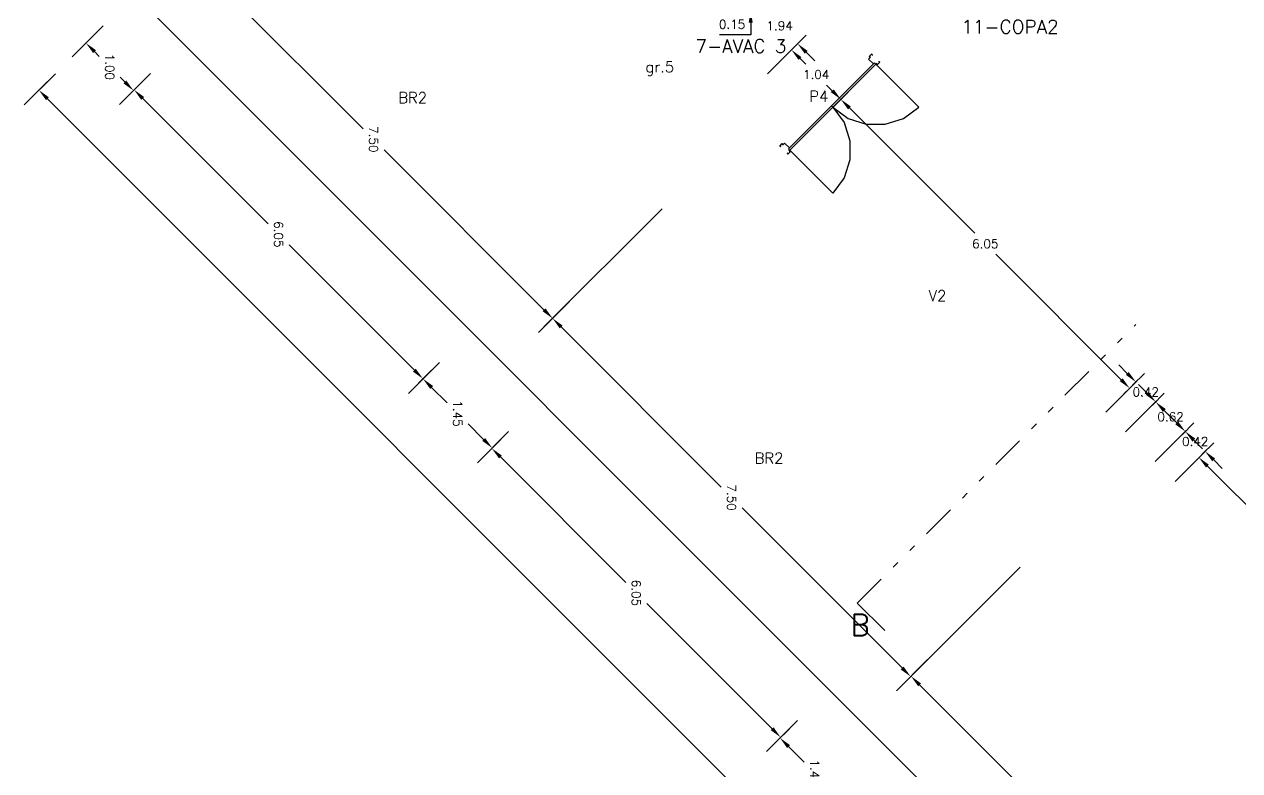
# Model space of a CAD drawing. Extents: x 19.8 to 90.6, y 5.5 to 74.
# Drawn here: x 19.76 to 37.76, y 23.21 to 34.26 of the extents above; entities that cross this region are included whole.
import ezdxf

# ---------------------------------------------------------------- set-up
doc = ezdxf.new("R2010")
doc.units = 0
doc.header["$MEASUREMENT"] = 0
for name, pattern in [('Default', [0]), ('Divide', [1.25, 0.5, -0.25, 0, -0.25, 0, -0.25]), ('Solid', [0])]:
    doc.linetypes.add(name, pattern=pattern)
doc.layers.get('DEFPOINTS').update_dxf_attribs({"linetype": 'Solid'})
for name, color, linetype in [('Dimensions (COTAS)', 212, 'Solid'), ('Sections Corte', 9, 'Solid'), ('Text O', 212, 'Default'), ('VAO', 132, 'Default')]:
    doc.layers.add(name, color=color, linetype=linetype)
doc.styles.add('Simplex', font='SIMPLEX.SHX')
doc.dimstyles.get("Standard").update_dxf_attribs({"dimtxt": 0.13, "dimasz": 0.18, "dimexe": 0.18, "dimexo": 0.0625, "dimgap": 0.09, "dimtad": 1, "dimtih": 1, "dimtoh": 1, "dimzin": 0, "dimdsep": 46, "dimtxsty": 'Simplex', "dimcen": 0.09, "dimadec": 0, "dimazin": 0, "dimtfac": 1, "dimtofl": 0, "dimtmove": 0, "dimatfit": 3, "dimfxl": 1, "dimtolj": 1, "dimtzin": 0, "dimarcsym": 0})

# ---------------------------------------------------------------- blocks, each defined once
blk = doc.blocks.new('*D10')
at = {"layer": 'DEFPOINTS', "color": 0, "transparency": 16777216}
for p in [(37.16, 27.845), (41.438, 23.567), (41.438, 23.567)]:
    blk.add_point(p, dxfattribs=at)
at = {"layer": 'Dimensions (COTAS)', "color": 0, "lineweight": -2, "transparency": 16777216}
for p, q in [((37.204, 27.89), (37.287, 27.973)), ((37.287, 27.718), (39.144, 25.861)), ((41.311, 23.695), (39.454, 25.551)), ((41.482, 23.612), (41.565, 23.695))]:
    blk.add_line(p, q, dxfattribs=at)
at = {"layer": 'Dimensions (COTAS)', "color": 0, "transparency": 16777216}
for points in [[(37.308, 27.739), (37.266, 27.697), (37.16, 27.845)], [(41.332, 23.716), (41.289, 23.673), (41.438, 23.567)]]:
    blk.add_solid(points, dxfattribs=at)
at = {"layer": 'Dimensions (COTAS)', "color": 0, "transparency": 16777216, "insert": (39.299, 25.706), "char_height": 0.13, "attachment_point": 5, "style": 'Simplex'}
blk.add_mtext('\\A1;6.05', dxfattribs=at)
blk = doc.blocks.new('*D12')
at = {"layer": 'DEFPOINTS', "color": 0, "transparency": 16777216}
for p in [(26.688, 27.98), (26.583, 27.875), (30.861, 23.597)]:
    blk.add_point(p, dxfattribs=at)
at = {"layer": 'Dimensions (COTAS)', "color": 0, "lineweight": -2, "transparency": 16777216}
for p, q in [((26.627, 27.919), (26.816, 28.108)), ((26.816, 27.853), (28.672, 25.996)), ((30.839, 23.83), (28.982, 25.686)), ((30.905, 23.641), (31.094, 23.83))]:
    blk.add_line(p, q, dxfattribs=at)
at = {"layer": 'Dimensions (COTAS)', "color": 0, "transparency": 16777216}
for points in [[(26.837, 27.874), (26.794, 27.832), (26.688, 27.98)], [(30.86, 23.851), (30.818, 23.809), (30.966, 23.702)]]:
    blk.add_solid(points, dxfattribs=at)
at = {"layer": 'Dimensions (COTAS)', "color": 0, "transparency": 16777216, "insert": (28.827, 25.841), "char_height": 0.13, "attachment_point": 5, "rotation": 270, "style": 'Simplex'}
blk.add_mtext('\\A1;6.05', dxfattribs=at)
blk = doc.blocks.new('*D13')
at = {"layer": 'DEFPOINTS', "color": 0, "transparency": 16777216}
for p in [(29.252, 31.57), (27.588, 29.905), (34.556, 26.267)]:
    blk.add_point(p, dxfattribs=at)
at = {"layer": 'Dimensions (COTAS)', "color": 0, "lineweight": -2, "transparency": 16777216}
for p, q in [((29.208, 31.526), (27.46, 29.778)), ((27.715, 29.778), (30.084, 27.408)), ((32.764, 24.729), (30.394, 27.098)), ((34.512, 26.222), (32.764, 24.474))]:
    blk.add_line(p, q, dxfattribs=at)
at = {"layer": 'Dimensions (COTAS)', "color": 0, "transparency": 16777216}
for points in [[(27.736, 29.799), (27.694, 29.757), (27.588, 29.905)], [(32.785, 24.75), (32.742, 24.708), (32.891, 24.602)]]:
    blk.add_solid(points, dxfattribs=at)
at = {"layer": 'Dimensions (COTAS)', "color": 0, "transparency": 16777216, "insert": (30.239, 27.253), "char_height": 0.13, "attachment_point": 5, "rotation": 270, "style": 'Simplex'}
blk.add_mtext('\\A1;7.50', dxfattribs=at)
blk = doc.blocks.new('*D19')
at = {"layer": 'DEFPOINTS', "color": 0, "transparency": 16777216}
for p in [(19.869, 33.175), (19.979, 33.285), (46.944, 6.1)]:
    blk.add_point(p, dxfattribs=at)
at = {"layer": 'Dimensions (COTAS)', "color": 0, "lineweight": -2, "transparency": 16777216}
for p, q in [((19.913, 33.219), (20.106, 33.412)), ((20.106, 33.158), (33.361, 19.902)), ((46.927, 6.337), (33.671, 19.592)), ((46.988, 6.144), (47.181, 6.337))]:
    blk.add_line(p, q, dxfattribs=at)
at = {"layer": 'Dimensions (COTAS)', "color": 0, "transparency": 16777216}
for points in [[(20.127, 33.179), (20.085, 33.136), (19.979, 33.285)], [(46.948, 6.358), (46.906, 6.316), (47.054, 6.21)]]:
    blk.add_solid(points, dxfattribs=at)
at = {"layer": 'Dimensions (COTAS)', "color": 0, "transparency": 16777216, "insert": (33.516, 19.747), "char_height": 0.13, "attachment_point": 5, "rotation": 270, "style": 'Simplex'}
blk.add_mtext('\\A1;38.29', dxfattribs=at)
blk = doc.blocks.new('*D20')
at = {"layer": 'DEFPOINTS', "color": 0, "transparency": 16777216}
for p in [(23.949, 36.873), (21.584, 34.508), (50.466, 10.357)]:
    blk.add_point(p, dxfattribs=at)
at = {"layer": 'Dimensions (COTAS)', "color": 0, "lineweight": -2, "transparency": 16777216}
for p, q in [((23.905, 36.829), (21.456, 34.38)), ((21.711, 34.38), (34.687, 21.404)), ((47.973, 8.118), (34.997, 21.094)), ((50.421, 10.312), (47.973, 7.864))]:
    blk.add_line(p, q, dxfattribs=at)
at = {"layer": 'Dimensions (COTAS)', "color": 0, "transparency": 16777216}
for points in [[(21.732, 34.401), (21.69, 34.359), (21.584, 34.508)], [(47.994, 8.14), (47.952, 8.097), (48.1, 7.991)]]:
    blk.add_solid(points, dxfattribs=at)
at = {"layer": 'Dimensions (COTAS)', "color": 0, "transparency": 16777216, "insert": (34.842, 21.249), "char_height": 0.13, "attachment_point": 5, "rotation": 270, "style": 'Simplex'}
blk.add_mtext('\\A1;37.50', dxfattribs=at)
blk = doc.blocks.new('*D27')
at = {"layer": 'DEFPOINTS', "color": 0, "transparency": 16777216}
for p in [(34.556, 26.267), (32.896, 24.607), (39.859, 20.963)]:
    blk.add_point(p, dxfattribs=at)
at = {"layer": 'Dimensions (COTAS)', "color": 0, "lineweight": -2, "transparency": 16777216}
for p, q in [((34.512, 26.222), (32.769, 24.48)), ((33.023, 24.48), (35.393, 22.11)), ((38.072, 19.431), (35.703, 21.8)), ((39.815, 20.919), (38.072, 19.176))]:
    blk.add_line(p, q, dxfattribs=at)
at = {"layer": 'Dimensions (COTAS)', "color": 0, "transparency": 16777216}
for points in [[(33.045, 24.501), (33.002, 24.458), (32.896, 24.607)], [(38.093, 19.452), (38.051, 19.41), (38.199, 19.304)]]:
    blk.add_solid(points, dxfattribs=at)
at = {"layer": 'Dimensions (COTAS)', "color": 0, "transparency": 16777216, "insert": (35.548, 21.955), "char_height": 0.13, "attachment_point": 5, "rotation": 270, "style": 'Simplex'}
blk.add_mtext('\\A1;7.50', dxfattribs=at)
blk = doc.blocks.new('*D28')
at = {"layer": 'DEFPOINTS', "color": 0, "transparency": 16777216}
for p in [(30.861, 23.597), (30.956, 23.692), (31.886, 22.572)]:
    blk.add_point(p, dxfattribs=at)
at = {"layer": 'Dimensions (COTAS)', "color": 0, "lineweight": -2, "transparency": 16777216}
for p, q in [((30.905, 23.641), (31.083, 23.819)), ((31.083, 23.565), (31.314, 23.334)), ((31.854, 22.794), (31.624, 23.024)), ((31.931, 22.616), (32.109, 22.794))]:
    blk.add_line(p, q, dxfattribs=at)
at = {"layer": 'Dimensions (COTAS)', "color": 0, "transparency": 16777216}
for points in [[(31.105, 23.586), (31.062, 23.544), (30.956, 23.692)], [(31.875, 22.815), (31.833, 22.773), (31.981, 22.667)]]:
    blk.add_solid(points, dxfattribs=at)
at = {"layer": 'Dimensions (COTAS)', "color": 0, "transparency": 16777216, "insert": (31.469, 23.179), "char_height": 0.13, "attachment_point": 5, "rotation": 270, "style": 'Simplex'}
blk.add_mtext('\\A1;1.45', dxfattribs=at)
blk = doc.blocks.new('L')
at = {"color": 0}
blk.add_line((0, 0.15), (0, -0.5), dxfattribs=at)
blk = doc.blocks.new('*D87')
at = {"layer": 'DEFPOINTS', "color": 0, "transparency": 16777216}
for p in [(21.28, 33.178), (21.39, 33.289), (25.558, 28.901)]:
    blk.add_point(p, dxfattribs=at)
at = {"layer": 'Dimensions (COTAS)', "color": 0, "lineweight": -2, "transparency": 16777216}
for p, q in [((21.324, 33.223), (21.518, 33.416)), ((21.518, 33.162), (23.374, 31.305)), ((25.541, 29.138), (23.684, 30.995)), ((25.602, 28.945), (25.796, 29.138))]:
    blk.add_line(p, q, dxfattribs=at)
at = {"layer": 'Dimensions (COTAS)', "color": 0, "transparency": 16777216}
for points in [[(21.539, 33.183), (21.496, 33.14), (21.39, 33.289)], [(25.562, 29.159), (25.52, 29.117), (25.668, 29.011)]]:
    blk.add_solid(points, dxfattribs=at)
at = {"layer": 'Dimensions (COTAS)', "color": 0, "transparency": 16777216, "insert": (23.529, 31.15), "char_height": 0.13, "attachment_point": 5, "rotation": 270, "style": 'Simplex'}
blk.add_mtext('\\A1;6.05', dxfattribs=at)
blk = doc.blocks.new('*D88')
at = {"layer": 'DEFPOINTS', "color": 0, "transparency": 16777216}
for p in [(23.949, 36.873), (22.284, 35.208), (29.252, 31.57)]:
    blk.add_point(p, dxfattribs=at)
at = {"layer": 'Dimensions (COTAS)', "color": 0, "lineweight": -2, "transparency": 16777216}
for p, q in [((23.905, 36.829), (22.157, 35.081)), ((22.412, 35.081), (24.781, 32.712)), ((27.46, 30.032), (25.091, 32.402)), ((29.208, 31.526), (27.46, 29.778))]:
    blk.add_line(p, q, dxfattribs=at)
at = {"layer": 'Dimensions (COTAS)', "color": 0, "transparency": 16777216}
for points in [[(22.433, 35.102), (22.39, 35.06), (22.284, 35.208)], [(27.482, 30.054), (27.439, 30.011), (27.588, 29.905)]]:
    blk.add_solid(points, dxfattribs=at)
at = {"layer": 'Dimensions (COTAS)', "color": 0, "transparency": 16777216, "insert": (24.936, 32.557), "char_height": 0.13, "attachment_point": 5, "rotation": 270, "style": 'Simplex'}
blk.add_mtext('\\A1;7.50', dxfattribs=at)
blk = doc.blocks.new('*D91')
at = {"layer": 'DEFPOINTS', "color": 0, "transparency": 16777216}
for p in [(20.576, 33.882), (20.676, 33.982), (21.28, 33.178)]:
    blk.add_point(p, dxfattribs=at)
at = {"layer": 'Dimensions (COTAS)', "color": 0, "lineweight": -2, "transparency": 16777216}
for p, q in [((20.62, 33.926), (20.804, 34.11)), ((20.804, 33.855), (20.873, 33.785)), ((21.253, 33.406), (21.183, 33.475)), ((21.324, 33.223), (21.507, 33.406))]:
    blk.add_line(p, q, dxfattribs=at)
at = {"layer": 'Dimensions (COTAS)', "color": 0, "transparency": 16777216}
for points in [[(20.825, 33.876), (20.782, 33.834), (20.676, 33.982)], [(21.274, 33.427), (21.231, 33.385), (21.38, 33.279)]]:
    blk.add_solid(points, dxfattribs=at)
at = {"layer": 'Dimensions (COTAS)', "color": 0, "transparency": 16777216, "insert": (21.028, 33.63), "char_height": 0.13, "attachment_point": 5, "rotation": 270, "style": 'Simplex'}
blk.add_mtext('\\A1;1.00', dxfattribs=at)
blk = doc.blocks.new('*D111')
at = {"layer": 'DEFPOINTS', "color": 0, "transparency": 16777216}
for p in [(31.857, 33.149), (36.135, 28.871), (36.135, 28.871)]:
    blk.add_point(p, dxfattribs=at)
at = {"layer": 'Dimensions (COTAS)', "color": 0, "lineweight": -2, "transparency": 16777216}
for p, q in [((31.812, 33.104), (31.729, 33.021)), ((31.984, 33.021), (33.841, 31.165)), ((36.007, 28.998), (34.151, 30.855)), ((36.09, 28.827), (36.007, 28.743))]:
    blk.add_line(p, q, dxfattribs=at)
at = {"layer": 'Dimensions (COTAS)', "color": 0, "transparency": 16777216}
for points in [[(32.005, 33.043), (31.963, 33), (31.857, 33.149)], [(36.029, 29.019), (35.986, 28.977), (36.135, 28.871)]]:
    blk.add_solid(points, dxfattribs=at)
at = {"layer": 'Dimensions (COTAS)', "color": 0, "transparency": 16777216, "insert": (33.996, 31.01), "char_height": 0.13, "attachment_point": 5, "style": 'Simplex'}
blk.add_mtext('\\A1;6.05', dxfattribs=at)
blk = doc.blocks.new('*D112')
at = {"layer": 'DEFPOINTS', "color": 0, "transparency": 16777216}
for p in [(31.125, 33.881), (31.857, 33.149), (31.857, 33.149)]:
    blk.add_point(p, dxfattribs=at)
at = {"layer": 'Dimensions (COTAS)', "color": 0, "lineweight": -2, "transparency": 16777216}
for p, q in [((31.081, 33.836), (30.998, 33.753)), ((31.252, 33.753), (31.336, 33.67)), ((31.729, 33.276), (31.646, 33.36)), ((31.812, 33.104), (31.729, 33.021))]:
    blk.add_line(p, q, dxfattribs=at)
at = {"layer": 'Dimensions (COTAS)', "color": 0, "transparency": 16777216}
for points in [[(31.273, 33.774), (31.231, 33.732), (31.125, 33.881)], [(31.751, 33.297), (31.708, 33.255), (31.857, 33.149)]]:
    blk.add_solid(points, dxfattribs=at)
at = {"layer": 'Dimensions (COTAS)', "color": 0, "transparency": 16777216, "insert": (31.491, 33.515), "char_height": 0.13, "attachment_point": 5, "style": 'Simplex'}
blk.add_mtext('\\A1;1.04', dxfattribs=at)
blk = doc.blocks.new('*D113')
at = {"layer": 'DEFPOINTS', "color": 0, "transparency": 16777216}
for p in [(29.753, 35.252), (31.125, 33.881), (31.217, 33.972)]:
    blk.add_point(p, dxfattribs=at)
at = {"layer": 'Dimensions (COTAS)', "color": 0, "lineweight": -2, "transparency": 16777216}
for p, q in [((29.718, 35.472), (29.59, 35.599)), ((29.797, 35.297), (29.972, 35.472)), ((31.169, 33.925), (31.344, 34.1)), ((31.344, 33.845), (31.471, 33.718))]:
    blk.add_line(p, q, dxfattribs=at)
at = {"layer": 'Dimensions (COTAS)', "color": 0, "transparency": 16777216}
for points in [[(29.739, 35.493), (29.696, 35.45), (29.845, 35.344)], [(31.365, 33.866), (31.323, 33.824), (31.217, 33.972)]]:
    blk.add_solid(points, dxfattribs=at)
at = {"layer": 'Dimensions (COTAS)', "color": 0, "transparency": 16777216, "insert": (30.951, 34.238), "char_height": 0.13, "attachment_point": 5, "style": 'Simplex'}
blk.add_mtext('\\A1;1.94', dxfattribs=at)
blk = doc.blocks.new('*D114')
at = {"layer": 'DEFPOINTS', "color": 0, "transparency": 16777216}
for p in [(25.668, 29.011), (25.558, 28.901), (26.583, 27.875)]:
    blk.add_point(p, dxfattribs=at)
at = {"layer": 'Dimensions (COTAS)', "color": 0, "lineweight": -2, "transparency": 16777216}
for p, q in [((25.602, 28.945), (25.796, 29.138)), ((25.796, 28.884), (26.026, 28.653)), ((26.566, 28.113), (26.336, 28.343)), ((26.627, 27.919), (26.821, 28.113))]:
    blk.add_line(p, q, dxfattribs=at)
at = {"layer": 'Dimensions (COTAS)', "color": 0, "transparency": 16777216}
for points in [[(25.817, 28.905), (25.774, 28.862), (25.668, 29.011)], [(26.588, 28.134), (26.545, 28.092), (26.694, 27.986)]]:
    blk.add_solid(points, dxfattribs=at)
at = {"layer": 'Dimensions (COTAS)', "color": 0, "transparency": 16777216, "insert": (26.181, 28.498), "char_height": 0.13, "attachment_point": 5, "rotation": 270, "style": 'Simplex'}
blk.add_mtext('\\A1;1.45', dxfattribs=at)
blk = doc.blocks.new('PD90-13')
at = {"color": 0}
for p, q in [((0, 0), (0, 0.9)), ((1.8, 0), (1.8, 0.9)), ((-0.062, 0.005), (-0.062, 0.02)), ((-0.062, 0.02), (-0.012, 0.02)), ((-0.062, 0.005), (-0.057, 0.005)), ((-0.057, 0), (-0.057, 0.005)), ((-0.017, 0), (-0.017, 0.005)), ((-0.017, 0.005), (-0.012, 0.005)), ((-0.017, 0), (0, 0)), ((-0.012, 0.005), (-0.012, 0.02)), ((0, -0.03), (0, 0)), ((0, 0), (0.9, 0)), ((1.8, 0), (0.9, 0)), ((1.8, -0.03), (1.8, 0)), ((1.817, 0), (1.8, 0)), ((1.862, 0.02), (1.812, 0.02)), ((1.812, 0.005), (1.812, 0.02)), ((1.817, 0.005), (1.812, 0.005)), ((1.817, 0), (1.817, 0.005)), ((1.862, 0.005), (1.857, 0.005)), ((1.857, 0), (1.857, 0.005)), ((1.862, 0.005), (1.862, 0.02)), ((-0.062, -0.135), (-0.062, -0.15)), ((-0.062, -0.135), (-0.057, -0.135)), ((-0.062, -0.15), (-0.012, -0.15)), ((-0.057, -0.13), (-0.057, -0.135)), ((-0.017, -0.13), (-0.017, -0.135)), ((-0.017, -0.13), (0.02, -0.13)), ((-0.017, -0.135), (-0.012, -0.135)), ((-0.012, -0.135), (-0.012, -0.15)), ((0, -0.03), (0.02, -0.03)), ((0.02, -0.03), (0.02, -0.13)), ((0.9, -0.03), (0.02, -0.03)), ((0.9, 0), (0.9, -0.03)), ((0.9, 0), (0.9, -0.03)), ((0.9, -0.03), (1.78, -0.03)), ((1.78, -0.03), (1.78, -0.13)), ((1.8, -0.03), (1.78, -0.03)), ((1.817, -0.13), (1.78, -0.13)), ((1.817, -0.135), (1.812, -0.135)), ((1.812, -0.135), (1.812, -0.15)), ((1.862, -0.15), (1.812, -0.15)), ((1.817, -0.13), (1.817, -0.135)), ((1.857, -0.13), (1.857, -0.135)), ((1.862, -0.135), (1.857, -0.135)), ((1.862, -0.135), (1.862, -0.15))]:
    blk.add_line(p, q, dxfattribs=at)
at = {"color": 0, "linetype": 'Default'}
for points in [[(0.9, 0, 0), (0.856, 0.278, 0), (0.728, 0.529, 0), (0.529, 0.728, 0), (0.278, 0.856, 0), (0, 0.9, 0)], [(0.9, 0, 0), (0.944, 0.278, 0), (1.072, 0.529, 0), (1.271, 0.728, 0), (1.522, 0.856, 0), (1.8, 0.9, 0)]]:
    blk.add_polyline3d(points, dxfattribs=at)
blk = doc.blocks.new('*D133')
at = {"layer": 'DEFPOINTS', "color": 0, "transparency": 16777216}
for p in [(30.134, 34.614), (30.134, 34.464), (30.522, 34.464)]:
    blk.add_point(p, dxfattribs=at)
at = {"layer": 'Dimensions (COTAS)', "color": 0, "lineweight": -2, "transparency": 16777216}
for p, q in [((30.522, 34.794), (30.522, 34.974)), ((30.196, 34.614), (30.702, 34.614)), ((30.196, 34.464), (30.702, 34.464)), ((30.522, 34.284), (30.522, 34.104)), ((30.522, 34.104), (30.061, 34.104))]:
    blk.add_line(p, q, dxfattribs=at)
at = {"layer": 'Dimensions (COTAS)', "color": 0, "transparency": 16777216}
for points in [[(30.492, 34.794), (30.552, 34.794), (30.522, 34.614)], [(30.492, 34.284), (30.552, 34.284), (30.522, 34.464)]]:
    blk.add_solid(points, dxfattribs=at)
at = {"layer": 'Dimensions (COTAS)', "color": 0, "transparency": 16777216, "insert": (30.246, 34.259), "char_height": 0.13, "attachment_point": 5, "style": 'Simplex'}
blk.add_mtext('\\A1;0.15', dxfattribs=at)
blk = doc.blocks.new('*D141')
at = {"layer": 'DEFPOINTS', "color": 0, "transparency": 16777216}
for p in [(36.867, 28.139), (37.252, 27.937), (37.16, 27.845)]:
    blk.add_point(p, dxfattribs=at)
at = {"layer": 'Dimensions (COTAS)', "color": 0, "lineweight": -2, "transparency": 16777216}
for p, q in [((36.831, 28.358), (36.704, 28.485)), ((36.911, 28.183), (37.086, 28.358)), ((37.204, 27.89), (37.379, 28.065)), ((37.379, 27.81), (37.506, 27.683))]:
    blk.add_line(p, q, dxfattribs=at)
at = {"layer": 'Dimensions (COTAS)', "color": 0, "transparency": 16777216}
for points in [[(36.852, 28.379), (36.81, 28.337), (36.958, 28.231)], [(37.4, 27.831), (37.358, 27.789), (37.252, 27.937)]]:
    blk.add_solid(points, dxfattribs=at)
at = {"layer": 'Dimensions (COTAS)', "color": 0, "transparency": 16777216, "insert": (37.105, 28.084), "char_height": 0.13, "attachment_point": 5, "style": 'Simplex'}
blk.add_mtext('\\A1;0.42', dxfattribs=at)
blk = doc.blocks.new('*D142')
at = {"layer": 'DEFPOINTS', "color": 0, "transparency": 16777216}
for p in [(36.428, 28.577), (36.867, 28.139), (36.958, 28.231)]:
    blk.add_point(p, dxfattribs=at)
at = {"layer": 'Dimensions (COTAS)', "color": 0, "lineweight": -2, "transparency": 16777216}
for p, q in [((36.393, 28.796), (36.265, 28.924)), ((36.472, 28.621), (36.647, 28.796)), ((36.911, 28.183), (37.086, 28.358)), ((37.086, 28.103), (37.213, 27.976))]:
    blk.add_line(p, q, dxfattribs=at)
at = {"layer": 'Dimensions (COTAS)', "color": 0, "transparency": 16777216}
for points in [[(36.414, 28.818), (36.372, 28.775), (36.52, 28.669)], [(37.107, 28.125), (37.065, 28.082), (36.958, 28.231)]]:
    blk.add_solid(points, dxfattribs=at)
at = {"layer": 'Dimensions (COTAS)', "color": 0, "transparency": 16777216, "insert": (36.74, 28.449), "char_height": 0.13, "attachment_point": 5, "style": 'Simplex'}
blk.add_mtext('\\A1;0.62', dxfattribs=at)
blk = doc.blocks.new('*D143')
at = {"layer": 'DEFPOINTS', "color": 0, "transparency": 16777216}
for p in [(36.135, 28.871), (36.52, 28.669), (36.428, 28.577)]:
    blk.add_point(p, dxfattribs=at)
at = {"layer": 'Dimensions (COTAS)', "color": 0, "lineweight": -2, "transparency": 16777216}
for p, q in [((36.099, 29.09), (35.972, 29.217)), ((36.179, 28.915), (36.354, 29.09)), ((36.472, 28.621), (36.647, 28.796)), ((36.647, 28.542), (36.775, 28.415))]:
    blk.add_line(p, q, dxfattribs=at)
at = {"layer": 'Dimensions (COTAS)', "color": 0, "transparency": 16777216}
for points in [[(36.121, 29.111), (36.078, 29.069), (36.227, 28.963)], [(36.669, 28.563), (36.626, 28.521), (36.52, 28.669)]]:
    blk.add_solid(points, dxfattribs=at)
at = {"layer": 'Dimensions (COTAS)', "color": 0, "transparency": 16777216, "insert": (36.373, 28.816), "char_height": 0.13, "attachment_point": 5, "style": 'Simplex'}
blk.add_mtext('\\A1;0.42', dxfattribs=at)

msp = doc.modelspace()

# ---------------------------------------------------------------- linework, layer by layer
at = {"layer": 'Sections Corte', "linetype": 'Divide'}
msp.add_line((32.101, 25.69), (36.226, 29.816), dxfattribs=at)
at = {"layer": 'Sections Corte'}
msp.add_line((32.101, 25.69), (32.506, 25.285), dxfattribs=at)

# ---------------------------------------------------------------- block references
at = {"layer": 'Dimensions (COTAS)', "xscale": -1, "rotation": 135.0000000000032}
for p in [(20.576, 33.882), (19.869, 33.175), (21.28, 33.178), (27.485, 29.802), (25.558, 28.901), (26.583, 27.875), (32.788, 24.499), (30.861, 23.597)]:
    msp.add_blockref('L', p, dxfattribs=at)
at = {"layer": 'Dimensions (COTAS)', "rotation": 315.0000000000034}
for p in [(31.125, 33.881), (31.857, 33.149), (36.135, 28.871), (36.428, 28.577), (36.867, 28.139), (37.16, 27.845)]:
    msp.add_blockref('L', p, dxfattribs=at)
at = {"layer": 'VAO', "rotation": 224.999938085771}
msp.add_blockref('PD90-13', (32.375, 33.668), dxfattribs=at)

# ---------------------------------------------------------------- texts
at = {"layer": 'Sections Corte', "style": 'Simplex'}
msp.add_text('B', height=0.32, dxfattribs=at).set_placement((31.997, 25.204))
at = {"layer": 'Text O', "color": 7, "style": 'Simplex'}
for s, p in [('11-COPA2', (33.642, 34.123)), ('7-AVAC 3', (29.704, 33.837))]:
    msp.add_text(s, height=0.2, dxfattribs=at).set_placement(p)
at = {"layer": 'Text O', "style": 'Simplex'}
for s, p in [('gr.5', (28.962, 33.55)), ('BR2', (25.303, 33.093)), ('P4', (31.39, 33.114)), ('V2', (33.159, 30.161)), ('BR2', (30.581, 27.756))]:
    msp.add_text(s, height=0.16, dxfattribs=at).set_placement(p)

# ---------------------------------------------------------------- dimensions: what is measured, and where the dimension line sits
at = {"layer": 'Dimensions (COTAS)'}
for base, p1, p2, picture, middle in [((21.584, 34.508), (50.466, 10.357), (23.949, 36.873), '*D20', (34.842, 21.249)), ((22.284, 35.208), (29.252, 31.57), (23.949, 36.873), '*D88', (24.936, 32.557)), ((20.676, 33.982), (21.28, 33.178), (20.576, 33.882), '*D91', (21.028, 33.63)), ((19.979, 33.285), (46.944, 6.1), (19.869, 33.175), '*D19', (33.516, 19.747)), ((21.39, 33.289), (25.558, 28.901), (21.28, 33.178), '*D87', (23.529, 31.15)), ((27.588, 29.905), (34.556, 26.267), (29.252, 31.57), '*D13', (30.239, 27.253)), ((25.668, 29.011), (26.583, 27.875), (25.558, 28.901), '*D114', (26.181, 28.498)), ((26.688, 27.98), (30.861, 23.597), (26.583, 27.875), '*D12', (28.827, 25.841)), ((32.896, 24.607), (39.859, 20.963), (34.556, 26.267), '*D27', (35.548, 21.955)), ((30.956, 23.692), (31.886, 22.572), (30.861, 23.597), '*D28', (31.469, 23.179))]:
    dim = msp.add_linear_dim(base=base, p1=p1, p2=p2, angle=315, dimstyle='Standard', dxfattribs=at)
    dim.commit()
    dim.dimension.update_dxf_attribs({"geometry": picture, "text_midpoint": middle, "dimtype": 160, "text_rotation": -90})
for base, p1, p2, angle, picture, middle in [((31.217, 33.972), (29.753, 35.252), (31.125, 33.881), 315, '*D113', (30.951, 34.238)), ((30.522, 34.464), (30.134, 34.614), (30.134, 34.464), 90, '*D133', (30.246, 34.104)), ((36.52, 28.669), (36.135, 28.871), (36.428, 28.577), 315, '*D143', (36.373, 28.816)), ((36.958, 28.231), (36.428, 28.577), (36.867, 28.139), 315, '*D142', (36.74, 28.449))]:
    dim = msp.add_linear_dim(base=base, p1=p1, p2=p2, angle=angle, dimstyle='Standard', dxfattribs=at)
    dim.commit()
    dim.dimension.update_dxf_attribs({"geometry": picture, "text_midpoint": middle, "dimtype": 160})
for base, p1, p2, picture, middle in [((31.8567, 33.1487), (31.1248, 33.8805), (31.8567, 33.1487), '*D112', (31.4907, 33.5146)), ((36.135, 28.871), (31.857, 33.149), (36.135, 28.871), '*D111', (33.996, 31.01)), ((41.438, 23.567), (37.16, 27.845), (41.438, 23.567), '*D10', (39.299, 25.706))]:
    dim = msp.add_linear_dim(base=base, p1=p1, p2=p2, angle=315, dimstyle='Standard', dxfattribs=at)
    dim.commit()
    dim.dimension.update_dxf_attribs({"geometry": picture, "text_midpoint": middle})
dim = msp.add_linear_dim(base=(37.252, 27.937), p1=(36.867, 28.139), p2=(37.16, 27.845), angle=315, text='0.42', dimstyle='Standard', dxfattribs=at)
dim.commit()
dim.dimension.update_dxf_attribs({"geometry": '*D141', "text_midpoint": (37.105, 28.084), "dimtype": 160})

doc.saveas('drawing.dxf')
